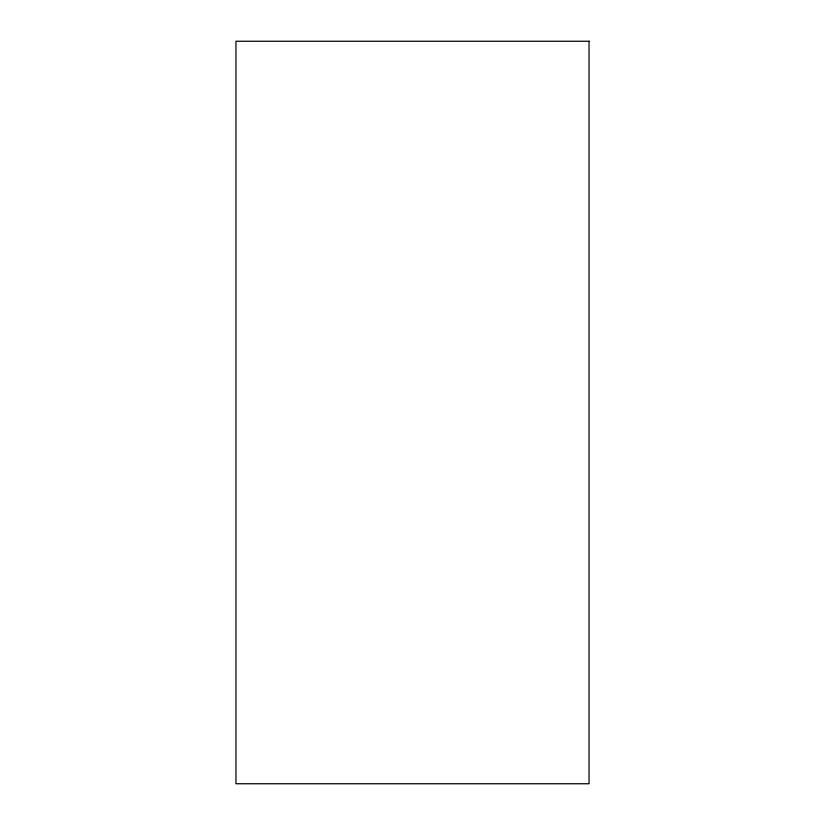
<?xml version="1.0" encoding="UTF-8"?>
<svg xmlns="http://www.w3.org/2000/svg" width="825" height="825" viewBox="0 0 825 825"><rect width="100%" height="100%" fill="white"/><g stroke="black" fill="none" stroke-linecap="round" stroke-linejoin="round"><path stroke-width="1.24" d="M589.04 41.25L235.96 41.25L235.96 783.75L589.04 783.75L589.04 41.25"/></g></svg>
